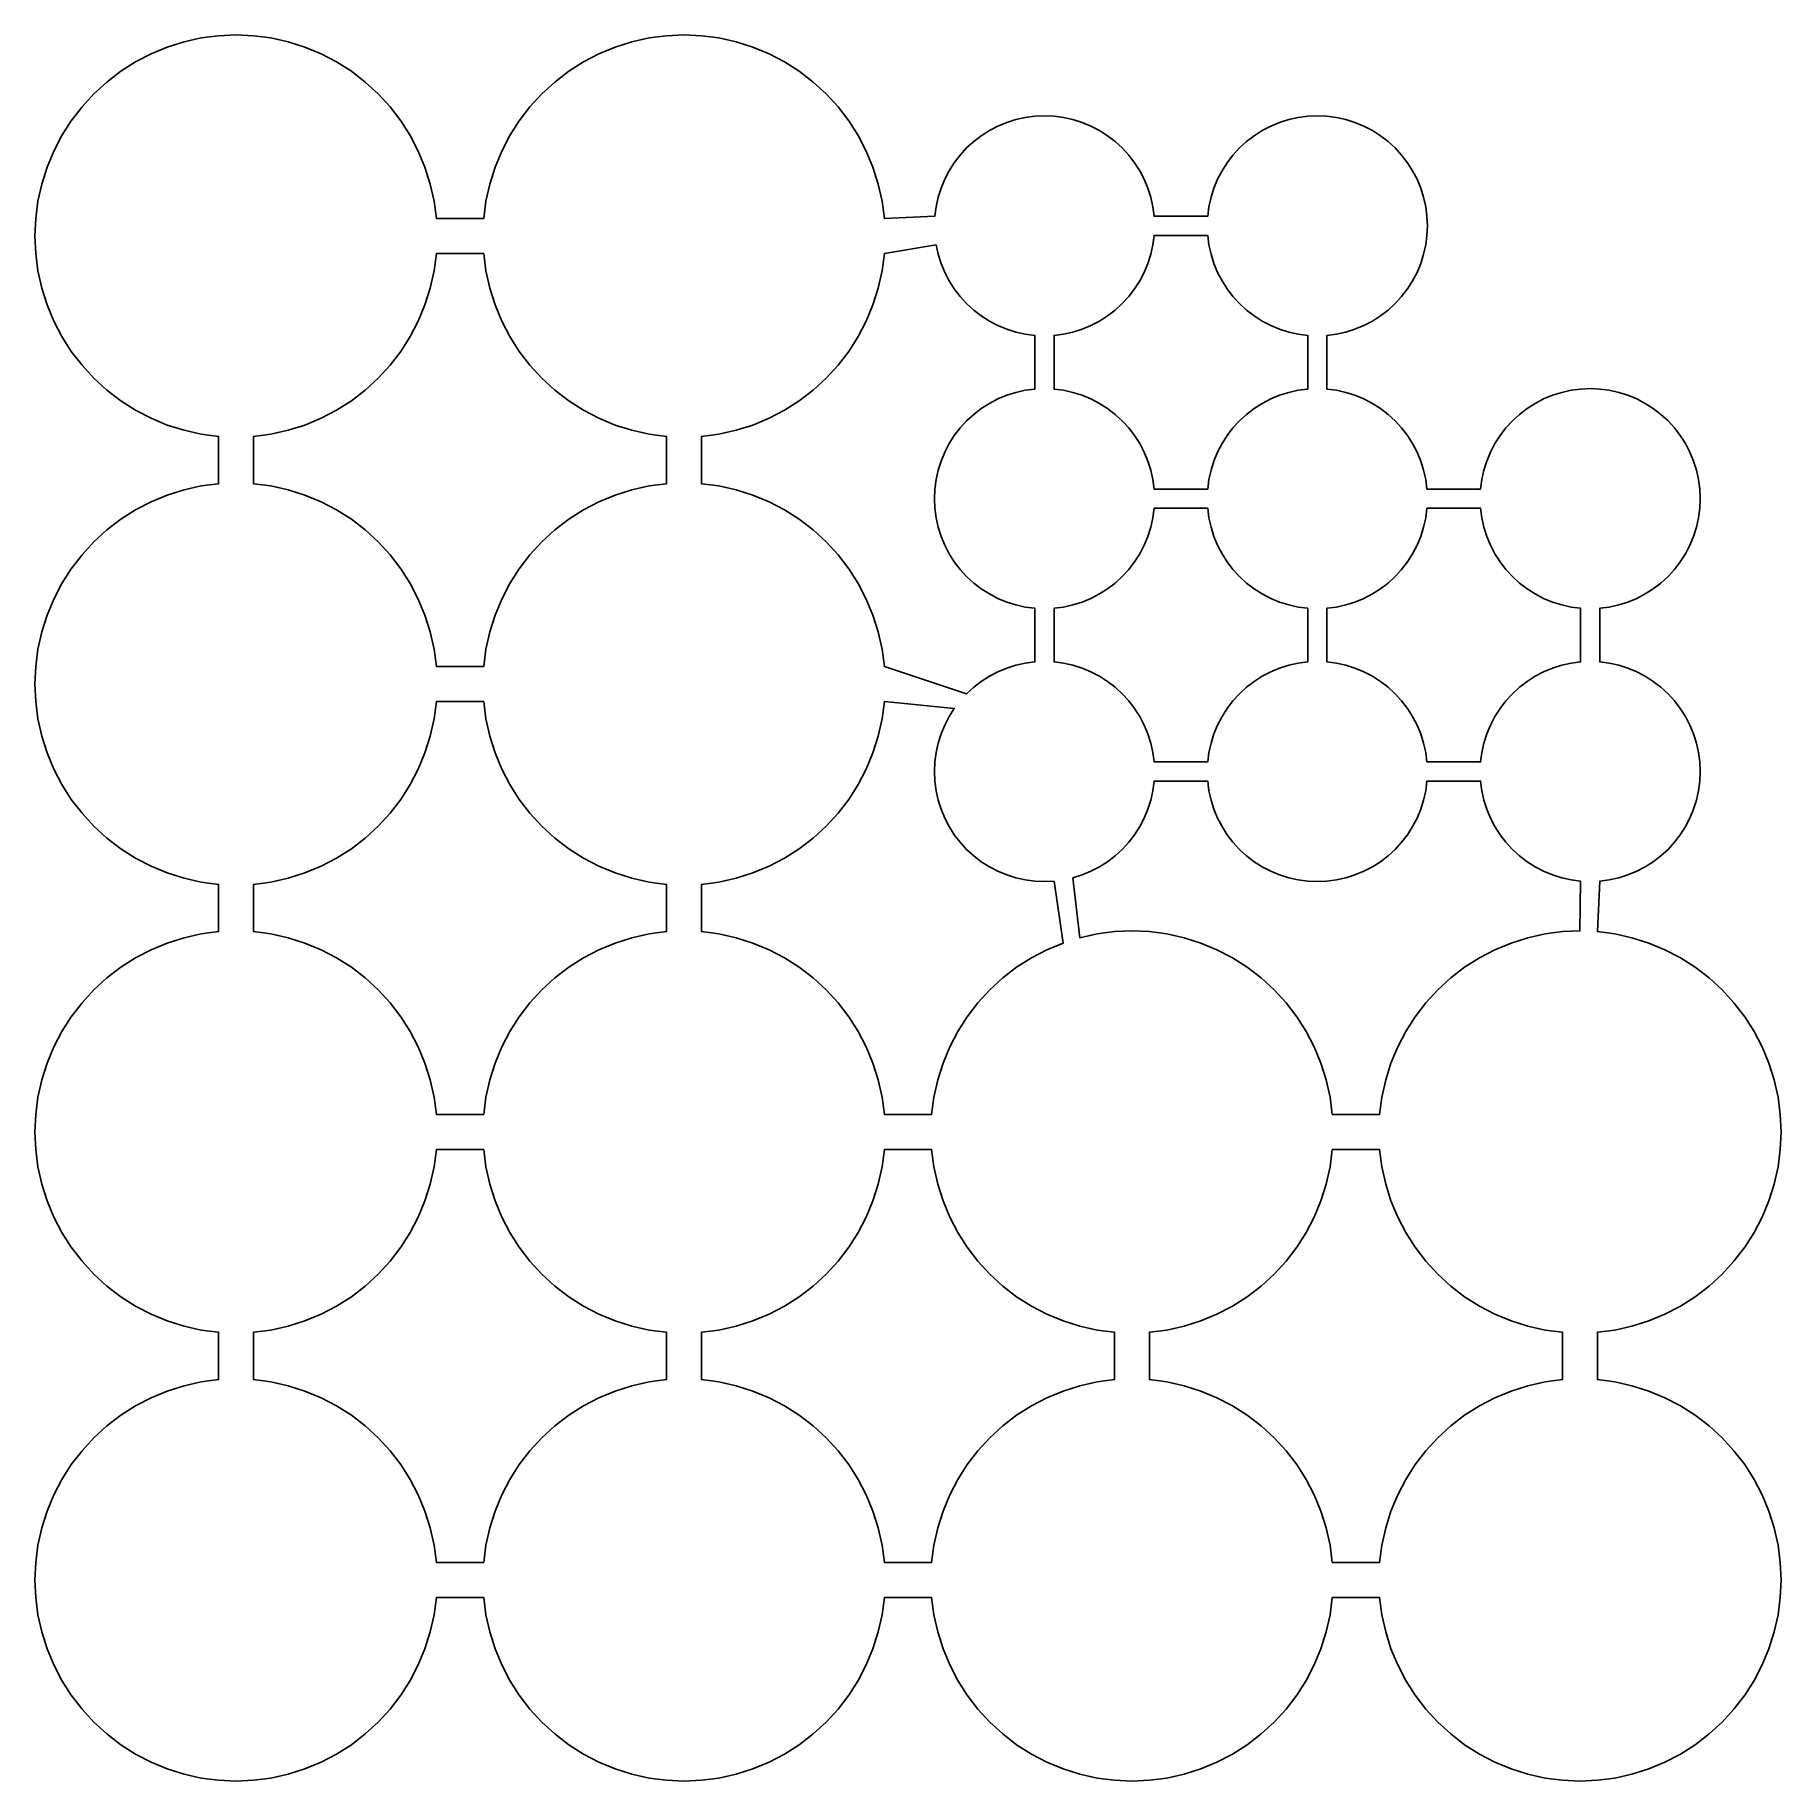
# Model space of a CAD drawing. Extents: x 4.9 to 102.5, y 4.9 to 102.5.
import ezdxf

# ---------------------------------------------------------------- set-up
doc = ezdxf.new("R2010")
doc.units = 0
doc.layers.add('outline', color=7, linetype='CONTINUOUS')

msp = doc.modelspace()

# ---------------------------------------------------------------- linework, layer by layer
at = {"layer": 'outline', "color": 5}
for points in [[(27.224566, 93.170379), (27.010783, 94.125349), (26.71586, 95.059857), (26.339799, 95.966496), (25.887891, 96.834682), (25.362958, 97.660182), (24.764647, 98.437351), (24.104599, 99.16231), (23.381052, 99.822357), (22.603883, 100.418904), (21.778383, 100.945601), (20.909138, 101.397509), (20.002147, 101.773571), (19.067991, 102.067082), (18.113022, 102.280865), (17.140061, 102.407512), (16.162866, 102.451609), (15.184614, 102.407512), (14.211652, 102.280865), (13.256683, 102.067082), (12.322527, 101.773571), (11.415536, 101.397509), (10.546291, 100.945601), (9.720791, 100.418904), (8.943622, 99.822357), (8.220075, 99.16231), (7.560028, 98.437351), (6.961716, 97.660182), (6.436783, 96.834682), (5.984875, 95.966496), (5.608461, 95.059857), (5.313539, 94.125349), (5.100108, 93.170379), (4.973461, 92.197771), (4.930775, 91.219165), (4.973461, 90.240913), (5.100108, 89.269363), (5.313539, 88.312982), (5.608461, 87.378826), (5.984875, 86.471835), (6.436783, 85.603649), (6.961716, 84.778149), (7.560028, 84.000979), (8.220075, 83.276374), (8.943622, 82.616327), (9.720791, 82.019427), (10.546291, 81.494493), (11.415536, 81.041174), (12.322527, 80.666171), (13.256683, 80.371249), (14.211652, 80.157818), (15.184614, 80.030818), (15.184614, 77.389218), (14.211652, 77.262571)], [(52.24286, 93.170379), (52.029076, 94.125349), (51.735565, 95.059857), (51.359504, 95.966496), (50.907596, 96.834682), (50.380899, 97.660182), (49.784352, 98.437351), (49.124304, 99.16231), (48.399346, 99.822357), (47.622177, 100.418904), (46.796677, 100.945601), (45.928491, 101.397509), (45.021852, 101.773571), (44.087696, 102.067082), (43.132727, 102.280865), (42.159766, 102.407512), (41.18116, 102.451609), (40.202907, 102.407512), (39.231357, 102.280865), (38.274977, 102.067082), (37.340821, 101.773571), (36.43383, 101.397509), (35.565644, 100.945601), (34.740496, 100.418904), (33.962974, 99.822357), (33.238369, 99.16231), (32.578321, 98.437351), (31.981421, 97.660182), (31.455077, 96.834682), (31.003169, 95.966496), (30.628166, 95.059857), (30.333244, 94.125349), (30.119813, 93.170379), (29.993166, 92.197771), (27.351213, 92.197771), (27.224566, 93.170379)], [(67.363973, 92.857818), (67.246851, 93.38134), (67.087043, 93.893926), (66.881726, 94.388874), (66.632312, 94.864065), (66.345504, 95.316326), (66.020596, 95.740718), (65.656529, 96.137593), (65.261065, 96.499896), (64.836673, 96.825157), (64.384765, 97.111612), (63.909221, 97.361026), (63.414626, 97.566343), (62.900629, 97.726504), (62.378165, 97.843626), (61.846176, 97.912418), (61.310307, 97.937112), (60.775496, 97.912418), (60.24386, 97.843626), (59.721396, 97.726504), (59.207399, 97.566343), (58.712804, 97.361026), (58.23726, 97.111612), (57.785351, 96.825157), (57.36096, 96.499896), (56.965496, 96.137593), (56.601429, 95.740718), (56.276168, 95.316326), (55.989712, 94.864065), (55.740299, 94.388874), (55.534982, 93.893926), (55.375174, 93.38134), (55.258051, 92.857818), (55.188907, 92.32724), (52.369507, 92.197771), (52.24286, 93.170379)], [(82.697459, 91.791018), (82.672765, 92.32724), (82.60362, 92.857818), (82.486498, 93.38134), (82.32669, 93.893926), (82.121373, 94.388874), (81.871959, 94.864065), (81.585504, 95.316326), (81.260242, 95.740718), (80.896176, 96.137593), (80.500712, 96.499896), (80.07632, 96.825157), (79.624412, 97.111612), (79.148867, 97.361026), (78.654273, 97.566343), (78.140276, 97.726504), (77.618165, 97.843626), (77.087587, 97.912418), (76.551365, 97.937112), (76.015495, 97.912418), (75.483506, 97.843626), (74.961043, 97.726504), (74.447045, 97.566343), (73.952451, 97.361026), (73.476906, 97.111612), (73.024998, 96.825157), (72.600607, 96.499896), (72.205143, 96.137593), (71.841429, 95.740718), (71.516168, 95.316326), (71.229359, 94.864065), (70.981357, 94.388874), (70.774629, 93.893926), (70.61482, 93.38134), (70.497698, 92.857818), (70.430318, 92.32724), (67.432765, 92.32724), (67.363973, 92.857818)], [(77.618165, 85.737352), (78.140276, 85.854474), (78.654273, 86.014282), (79.148867, 86.22101), (79.624412, 86.469013), (80.07632, 86.757232), (80.500712, 87.082493), (80.896176, 87.444796), (81.260242, 87.841671), (81.585504, 88.264651), (81.871959, 88.717971), (82.121373, 89.192104), (82.32669, 89.68811), (82.486498, 90.201049), (82.60362, 90.724571), (82.672765, 91.255149), (82.697459, 91.791018)], [(43.132727, 80.157818), (44.087696, 80.371249), (45.021852, 80.666171), (45.928491, 81.041174), (46.796677, 81.494493), (47.622177, 82.019427), (48.399346, 82.616327), (49.124304, 83.276374), (49.784352, 84.000979), (50.380899, 84.778149), (50.907596, 85.603649), (51.359504, 86.471835), (51.735565, 87.378826), (52.029076, 88.312982), (52.24286, 89.269363), (52.369507, 90.240913), (55.258051, 90.724571), (55.375174, 90.201049)], [(62.378165, 85.737352), (62.900629, 85.854474), (63.414626, 86.014282), (63.909221, 86.22101), (64.384765, 86.469013), (64.836673, 86.757232), (65.261065, 87.082493), (65.656529, 87.444796), (66.020596, 87.841671), (66.345504, 88.264651), (66.632312, 88.717971), (66.881726, 89.192104), (67.087043, 89.68811), (67.246851, 90.201049), (67.363973, 90.724571), (67.432765, 91.255149), (70.430318, 91.255149), (70.497698, 90.724571)], [(70.497698, 90.724571), (70.61482, 90.201049), (70.774629, 89.68811), (70.981357, 89.192104), (71.229359, 88.717971), (71.516168, 88.264651), (71.841429, 87.841671), (72.205143, 87.444796), (72.600607, 87.082493), (73.024998, 86.757232), (73.476906, 86.469013), (73.952451, 86.22101), (74.447045, 86.014282), (74.961043, 85.854474), (75.483506, 85.737352), (76.015495, 85.669971), (76.015495, 82.672771), (75.483506, 82.603627)], [(18.113022, 80.157818), (19.067991, 80.371249), (20.002147, 80.666171), (20.909138, 81.041174), (21.778383, 81.494493), (22.603883, 82.019427), (23.381052, 82.616327), (24.104599, 83.276374), (24.764647, 84.000979), (25.362958, 84.778149), (25.887891, 85.603649), (26.339799, 86.471835), (26.71586, 87.378826), (27.010783, 88.312982), (27.224566, 89.269363), (27.351213, 90.240913), (29.993166, 90.240913), (30.119813, 89.269363)], [(55.375174, 90.201049), (55.534982, 89.68811), (55.740299, 89.192104), (55.989712, 88.717971), (56.276168, 88.264651), (56.601429, 87.841671), (56.965496, 87.444796), (57.36096, 87.082493), (57.785351, 86.757232), (58.23726, 86.469013), (58.712804, 86.22101), (59.207399, 86.014282), (59.721396, 85.854474), (60.24386, 85.737352), (60.775496, 85.669971), (60.775496, 82.672771), (60.24386, 82.603627)], [(30.119813, 89.269363), (30.333244, 88.312982), (30.628166, 87.378826), (31.003169, 86.471835), (31.455077, 85.603649), (31.981421, 84.778149), (32.578321, 84.000979), (33.238369, 83.276374), (33.962974, 82.616327), (34.740496, 82.019427), (35.565644, 81.494493), (36.43383, 81.041174), (37.340821, 80.666171), (38.274977, 80.371249), (39.231357, 80.157818), (40.202907, 80.030818), (40.202907, 77.389218), (39.231357, 77.262571)], [(67.363973, 77.618171), (67.246851, 78.140282), (67.087043, 78.654279), (66.881726, 79.148874), (66.632312, 79.624418), (66.345504, 80.076327), (66.020596, 80.500718), (65.656529, 80.896182), (65.261065, 81.260249), (64.836673, 81.58551), (64.384765, 81.871966), (63.909221, 82.121379), (63.414626, 82.326696), (62.900629, 82.486504), (62.378165, 82.603627), (61.846176, 82.672771), (61.846176, 85.669971), (62.378165, 85.737352)], [(82.60362, 77.618171), (82.486498, 78.140282), (82.32669, 78.654279), (82.121373, 79.148874), (81.871959, 79.624418), (81.585504, 80.076327), (81.260242, 80.500718), (80.896176, 80.896182), (80.500712, 81.260249), (80.07632, 81.58551), (79.624412, 81.871966), (79.148867, 82.121379), (78.654273, 82.326696), (78.140276, 82.486504), (77.618165, 82.603627), (77.087587, 82.672771), (77.087587, 85.669971), (77.618165, 85.737352)], [(60.24386, 82.603627), (59.721396, 82.486504), (59.207399, 82.326696), (58.712804, 82.121379), (58.23726, 81.871966), (57.785351, 81.58551), (57.36096, 81.260249), (56.965496, 80.896182), (56.601429, 80.500718), (56.276168, 80.076327), (55.989712, 79.624418), (55.740299, 79.148874), (55.534982, 78.654279), (55.375174, 78.140282), (55.258051, 77.618171), (55.188907, 77.087593), (55.164213, 76.551371), (55.188907, 76.015502), (55.258051, 75.483513), (55.375174, 74.961049), (55.534982, 74.447052), (55.740299, 73.952457), (55.989712, 73.476913), (56.276168, 73.025005), (56.601429, 72.600613), (56.965496, 72.205149), (57.36096, 71.841435), (57.785351, 71.516174), (58.23726, 71.229366), (58.712804, 70.981363), (59.207399, 70.774635), (59.721396, 70.614827), (60.24386, 70.497705), (60.775496, 70.430324), (60.775496, 67.432771), (60.24386, 67.36398)], [(75.483506, 82.603627), (74.961043, 82.486504), (74.447045, 82.326696), (73.952451, 82.121379), (73.476906, 81.871966), (73.024998, 81.58551), (72.600607, 81.260249), (72.205143, 80.896182), (71.841429, 80.500718), (71.516168, 80.076327), (71.229359, 79.624418), (70.981357, 79.148874), (70.774629, 78.654279), (70.61482, 78.140282), (70.497698, 77.618171), (70.430318, 77.087593), (67.432765, 77.087593), (67.363973, 77.618171)], [(97.937106, 76.551371), (97.912411, 77.087593), (97.84362, 77.618171), (97.726498, 78.140282), (97.566336, 78.654279), (97.36102, 79.148874), (97.111606, 79.624418), (96.82515, 80.076327), (96.499889, 80.500718), (96.137586, 80.896182), (95.740711, 81.260249), (95.31632, 81.58551), (94.864059, 81.871966), (94.388867, 82.121379), (93.89392, 82.326696), (93.381334, 82.486504), (92.857812, 82.603627), (92.327234, 82.672771), (91.791012, 82.697465), (91.255142, 82.672771), (90.724564, 82.603627), (90.201042, 82.486504), (89.688103, 82.326696), (89.192098, 82.121379), (88.717964, 81.871966), (88.264645, 81.58551), (87.841664, 81.260249), (87.444789, 80.896182), (87.082487, 80.500718), (86.757226, 80.076327), (86.469006, 79.624418), (86.221003, 79.148874), (86.014276, 78.654279), (85.854467, 78.140282), (85.737345, 77.618171), (85.669965, 77.087593), (82.672765, 77.087593), (82.60362, 77.618171)], [(27.224566, 68.151027), (27.010783, 69.105996), (26.71586, 70.041563), (26.339799, 70.948202), (25.887891, 71.816388), (25.362958, 72.641888), (24.764647, 73.419057), (24.104599, 74.142605), (23.381052, 74.804063), (22.603883, 75.40061), (21.778383, 75.925896), (20.909138, 76.377805), (20.002147, 76.753866), (19.067991, 77.048788), (18.113022, 77.262571), (17.140061, 77.389218), (17.140061, 80.030818), (18.113022, 80.157818)], [(52.24286, 68.151027), (52.029076, 69.105996), (51.735565, 70.041563), (51.359504, 70.948202), (50.907596, 71.816388), (50.380899, 72.641888), (49.784352, 73.419057), (49.124304, 74.142605), (48.399346, 74.804063), (47.622177, 75.40061), (46.796677, 75.925896), (45.928491, 76.377805), (45.021852, 76.753866), (44.087696, 77.048788), (43.132727, 77.262571), (42.159766, 77.389218), (42.159766, 80.030818), (43.132727, 80.157818)], [(14.211652, 77.262571), (13.256683, 77.048788), (12.322527, 76.753866), (11.415536, 76.377805), (10.546291, 75.925896), (9.720791, 75.40061), (8.943622, 74.804063), (8.220075, 74.142605), (7.560028, 73.419057), (6.961716, 72.641888), (6.436783, 71.816388), (5.984875, 70.948202), (5.608461, 70.041563), (5.313539, 69.105996), (5.100108, 68.151027), (4.973461, 67.178066), (4.930775, 66.200871), (4.973461, 65.222619), (5.100108, 64.249658), (5.313539, 63.294688), (5.608461, 62.360533), (5.984875, 61.453541), (6.436783, 60.583944), (6.961716, 59.758797), (7.560028, 58.981274), (8.220075, 58.25808), (8.943622, 57.598033), (9.720791, 57.001133), (10.546291, 56.474788), (11.415536, 56.02288), (12.322527, 55.646466), (13.256683, 55.351544), (14.211652, 55.138113), (15.184614, 55.011466), (15.184614, 52.369513), (14.211652, 52.242866)], [(39.231357, 77.262571), (38.274977, 77.048788), (37.340821, 76.753866), (36.43383, 76.377805), (35.565644, 75.925896), (34.740496, 75.40061), (33.962974, 74.804063), (33.238369, 74.142605), (32.578321, 73.419057), (31.981421, 72.641888), (31.455077, 71.816388), (31.003169, 70.948202), (30.628166, 70.041563), (30.333244, 69.105996), (30.119813, 68.151027), (29.993166, 67.178066), (27.351213, 67.178066), (27.224566, 68.151027)], [(92.857812, 70.497705), (93.381334, 70.614827), (93.89392, 70.774635), (94.388867, 70.981363), (94.864059, 71.229366), (95.31632, 71.516174), (95.740711, 71.841435), (96.137586, 72.205149), (96.499889, 72.600613), (96.82515, 73.025005), (97.111606, 73.476913), (97.36102, 73.952457), (97.566336, 74.447052), (97.726498, 74.961049), (97.84362, 75.483513), (97.912411, 76.015502), (97.937106, 76.551371)], [(62.378165, 70.497705), (62.900629, 70.614827), (63.414626, 70.774635), (63.909221, 70.981363), (64.384765, 71.229366), (64.836673, 71.516174), (65.261065, 71.841435), (65.656529, 72.205149), (66.020596, 72.600613), (66.345504, 73.025005), (66.632312, 73.476913), (66.881726, 73.952457), (67.087043, 74.447052), (67.246851, 74.961049), (67.363973, 75.483513), (67.432765, 76.015502), (70.430318, 76.015502), (70.497698, 75.483513)], [(70.497698, 75.483513), (70.61482, 74.961049), (70.774629, 74.447052), (70.981357, 73.952457), (71.229359, 73.476913), (71.516168, 73.025005), (71.841429, 72.600613), (72.205143, 72.205149), (72.600607, 71.841435), (73.024998, 71.516174), (73.476906, 71.229366), (73.952451, 70.981363), (74.447045, 70.774635), (74.961043, 70.614827), (75.483506, 70.497705), (76.015495, 70.430324), (76.015495, 67.432771), (75.483506, 67.36398)], [(77.618165, 70.497705), (78.140276, 70.614827), (78.654273, 70.774635), (79.148867, 70.981363), (79.624412, 71.229366), (80.07632, 71.516174), (80.500712, 71.841435), (80.896176, 72.205149), (81.260242, 72.600613), (81.585504, 73.025005), (81.871959, 73.476913), (82.121373, 73.952457), (82.32669, 74.447052), (82.486498, 74.961049), (82.60362, 75.483513), (82.672765, 76.015502), (85.669965, 76.015502), (85.737345, 75.483513)], [(85.737345, 75.483513), (85.854467, 74.961049), (86.014276, 74.447052), (86.221003, 73.952457), (86.469006, 73.476913), (86.757226, 73.025005), (87.082487, 72.600613), (87.444789, 72.205149), (87.841664, 71.841435), (88.264645, 71.516174), (88.717964, 71.229366), (89.192098, 70.981363), (89.688103, 70.774635), (90.201042, 70.614827), (90.724564, 70.497705), (91.255142, 70.430324), (91.255142, 67.432771), (90.724564, 67.36398)], [(67.363973, 62.378172), (67.246851, 62.900635), (67.087043, 63.414633), (66.881726, 63.909227), (66.632312, 64.384771), (66.345504, 64.83668), (66.020596, 65.261071), (65.656529, 65.656535), (65.261065, 66.020602), (64.836673, 66.34551), (64.384765, 66.632319), (63.909221, 66.881733), (63.414626, 67.087049), (62.900629, 67.246858), (62.378165, 67.36398), (61.846176, 67.432771), (61.846176, 70.430324), (62.378165, 70.497705)], [(82.60362, 62.378172), (82.486498, 62.900635), (82.32669, 63.414633), (82.121373, 63.909227), (81.871959, 64.384771), (81.585504, 64.83668), (81.260242, 65.261071), (80.896176, 65.656535), (80.500712, 66.020602), (80.07632, 66.34551), (79.624412, 66.632319), (79.148867, 66.881733), (78.654273, 67.087049), (78.140276, 67.246858), (77.618165, 67.36398), (77.087587, 67.432771), (77.087587, 70.430324), (77.618165, 70.497705)], [(97.937106, 61.310313), (97.912411, 61.846183), (97.84362, 62.378172), (97.726498, 62.900635), (97.566336, 63.414633), (97.36102, 63.909227), (97.111606, 64.384771), (96.82515, 64.83668), (96.499889, 65.261071), (96.137586, 65.656535), (95.740711, 66.020602), (95.31632, 66.34551), (94.864059, 66.632319), (94.388867, 66.881733), (93.89392, 67.087049), (93.381334, 67.246858), (92.857812, 67.36398), (92.327234, 67.432771), (92.327234, 70.430324), (92.857812, 70.497705)], [(60.24386, 67.36398), (59.721396, 67.246858), (59.207399, 67.087049), (58.712804, 66.881733), (58.23726, 66.632319), (57.785351, 66.34551), (57.36096, 66.020602), (56.965496, 65.656535), (52.369507, 67.178066), (52.24286, 68.151027)], [(75.483506, 67.36398), (74.961043, 67.246858), (74.447045, 67.087049), (73.952451, 66.881733), (73.476906, 66.632319), (73.024998, 66.34551), (72.600607, 66.020602), (72.205143, 65.656535), (71.841429, 65.261071), (71.516168, 64.83668), (71.229359, 64.384771), (70.981357, 63.909227), (70.774629, 63.414633), (70.61482, 62.900635), (70.497698, 62.378172), (70.430318, 61.846183), (67.432765, 61.846183), (67.363973, 62.378172)], [(90.724564, 67.36398), (90.201042, 67.246858), (89.688103, 67.087049), (89.192098, 66.881733), (88.717964, 66.632319), (88.264645, 66.34551), (87.841664, 66.020602), (87.444789, 65.656535), (87.082487, 65.261071), (86.757226, 64.83668), (86.469006, 64.384771), (86.221003, 63.909227), (86.014276, 63.414633), (85.854467, 62.900635), (85.737345, 62.378172), (85.669965, 61.846183), (82.672765, 61.846183), (82.60362, 62.378172)], [(18.113022, 55.138113), (19.067991, 55.351544), (20.002147, 55.646466), (20.909138, 56.02288), (21.778383, 56.474788), (22.603883, 57.001133), (23.381052, 57.598033), (24.104599, 58.25808), (24.764647, 58.981274), (25.362958, 59.758797), (25.887891, 60.583944), (26.339799, 61.453541), (26.71586, 62.360533), (27.010783, 63.294688), (27.224566, 64.249658), (27.351213, 65.222619), (29.993166, 65.222619), (30.119813, 64.249658)], [(43.132727, 55.138113), (44.087696, 55.351544), (45.021852, 55.646466), (45.928491, 56.02288), (46.796677, 56.474788), (47.622177, 57.001133), (48.399346, 57.598033), (49.124304, 58.25808), (49.784352, 58.981274), (50.380899, 59.758797), (50.907596, 60.583944), (51.359504, 61.453541), (51.735565, 62.360533), (52.029076, 63.294688), (52.24286, 64.249658), (52.369507, 65.222619), (56.276168, 64.83668), (55.989712, 64.384771)], [(55.989712, 64.384771), (55.740299, 63.909227), (55.534982, 63.414633), (55.375174, 62.900635), (55.258051, 62.378172), (55.188907, 61.846183), (55.164213, 61.310313), (55.188907, 60.775502), (55.258051, 60.243866), (55.375174, 59.721402), (55.534982, 59.207405), (55.740299, 58.712811), (55.989712, 58.237266), (56.276168, 57.785358), (56.601429, 57.360966), (56.965496, 56.965502), (57.36096, 56.601436), (57.785351, 56.276174), (58.23726, 55.989719), (58.712804, 55.740305), (59.207399, 55.534988), (59.721396, 55.37518), (60.24386, 55.258058), (60.775496, 55.188913), (61.310307, 55.164219), (61.846176, 55.188913), (62.360526, 51.735572), (61.453535, 51.359511)], [(30.119813, 64.249658), (30.333244, 63.294688), (30.628166, 62.360533), (31.003169, 61.453541), (31.455077, 60.583944), (31.981421, 59.758797), (32.578321, 58.981274), (33.238369, 58.25808), (33.962974, 57.598033), (34.740496, 57.001133), (35.565644, 56.474788), (36.43383, 56.02288), (37.340821, 55.646466), (38.274977, 55.351544), (39.231357, 55.138113), (40.202907, 55.011466), (40.202907, 52.369513), (39.231357, 52.242866)], [(63.414626, 55.534988), (63.909221, 55.740305), (64.384765, 55.989719), (64.836673, 56.276174), (65.261065, 56.601436), (65.656529, 56.965502), (66.020596, 57.360966), (66.345504, 57.785358), (66.632312, 58.237266), (66.881726, 58.712811), (67.087043, 59.207405), (67.246851, 59.721402), (67.363973, 60.243866), (67.432765, 60.775502), (70.430318, 60.775502), (70.497698, 60.243866)], [(70.497698, 60.243866), (70.61482, 59.721402), (70.774629, 59.207405), (70.981357, 58.712811), (71.229359, 58.237266), (71.516168, 57.785358), (71.841429, 57.360966), (72.205143, 56.965502), (72.600607, 56.601436), (73.024998, 56.276174), (73.476906, 55.989719), (73.952451, 55.740305), (74.447045, 55.534988), (74.961043, 55.37518), (75.483506, 55.258058), (76.015495, 55.188913), (76.551365, 55.164219), (77.087587, 55.188913), (77.618165, 55.258058), (78.140276, 55.37518), (78.654273, 55.534988), (79.148867, 55.740305), (79.624412, 55.989719), (80.07632, 56.276174), (80.500712, 56.601436), (80.896176, 56.965502), (81.260242, 57.360966), (81.585504, 57.785358), (81.871959, 58.237266), (82.121373, 58.712811), (82.32669, 59.207405), (82.486498, 59.721402), (82.60362, 60.243866), (82.672765, 60.775502), (85.669965, 60.775502), (85.737345, 60.243866)], [(92.857812, 55.258058), (93.381334, 55.37518), (93.89392, 55.534988), (94.388867, 55.740305), (94.864059, 55.989719), (95.31632, 56.276174), (95.740711, 56.601436), (96.137586, 56.965502), (96.499889, 57.360966), (96.82515, 57.785358), (97.111606, 58.237266), (97.36102, 58.712811), (97.566336, 59.207405), (97.726498, 59.721402), (97.84362, 60.243866), (97.912411, 60.775502), (97.937106, 61.310313)], [(85.737345, 60.243866), (85.854467, 59.721402), (86.014276, 59.207405), (86.221003, 58.712811), (86.469006, 58.237266), (86.757226, 57.785358), (87.082487, 57.360966), (87.444789, 56.965502), (87.841664, 56.601436), (88.264645, 56.276174), (88.717964, 55.989719), (89.192098, 55.740305), (89.688103, 55.534988), (90.201042, 55.37518), (90.724564, 55.258058), (91.255142, 55.188913), (91.219159, 52.413611), (90.240906, 52.369513)], [(27.224566, 43.132733), (27.010783, 44.087703), (26.71586, 45.021858), (26.339799, 45.928497), (25.887891, 46.796683), (25.362958, 47.622183), (24.764647, 48.399352), (24.104599, 49.124311), (23.381052, 49.784358), (22.603883, 50.380905), (21.778383, 50.907602), (20.909138, 51.359511), (20.002147, 51.735572), (19.067991, 52.029083), (18.113022, 52.242866), (17.140061, 52.369513), (17.140061, 55.011466), (18.113022, 55.138113)], [(52.24286, 43.132733), (52.029076, 44.087703), (51.735565, 45.021858), (51.359504, 45.928497), (50.907596, 46.796683), (50.380899, 47.622183), (49.784352, 48.399352), (49.124304, 49.124311), (48.399346, 49.784358), (47.622177, 50.380905), (46.796677, 50.907602), (45.928491, 51.359511), (45.021852, 51.735572), (44.087696, 52.029083), (43.132727, 52.242866), (42.159766, 52.369513), (42.159766, 55.011466), (43.132727, 55.138113)], [(77.262565, 43.132733), (77.048781, 44.087703), (76.753859, 45.021858), (76.377798, 45.928497), (75.92589, 46.796683), (75.400604, 47.622183), (74.804056, 48.399352), (74.142598, 49.124311), (73.419051, 49.784358), (72.641882, 50.380905), (71.816382, 50.907602), (70.948195, 51.359511), (70.041557, 51.735572), (69.10599, 52.029083), (68.151021, 52.242866), (67.178059, 52.369513), (66.200865, 52.413611), (65.222612, 52.369513), (64.249651, 52.242866), (63.294682, 52.029083), (62.900629, 55.37518), (63.414626, 55.534988)], [(102.451603, 41.181167), (102.407506, 42.159772), (102.280859, 43.132733), (102.067075, 44.087703), (101.773564, 45.021858), (101.397503, 45.928497), (100.945595, 46.796683), (100.418897, 47.622183), (99.82235, 48.399352), (99.162303, 49.124311), (98.437345, 49.784358), (97.660175, 50.380905), (96.834675, 50.907602), (95.966489, 51.359511), (95.05985, 51.735572), (94.125342, 52.029083), (93.170373, 52.242866), (92.197764, 52.369513), (92.327234, 55.188913), (92.857812, 55.258058)], [(14.211652, 52.242866), (13.256683, 52.029083), (12.322527, 51.735572), (11.415536, 51.359511), (10.546291, 50.907602), (9.720791, 50.380905), (8.943622, 49.784358), (8.220075, 49.124311), (7.560028, 48.399352), (6.961716, 47.622183), (6.436783, 46.796683), (5.984875, 45.928497), (5.608461, 45.021858), (5.313539, 44.087703), (5.100108, 43.132733), (4.973461, 42.159772), (4.930775, 41.181167), (4.973461, 40.202914), (5.100108, 39.231364), (5.313539, 38.274983), (5.608461, 37.340828), (5.984875, 36.433836), (6.436783, 35.56565), (6.961716, 34.740503), (7.560028, 33.962981), (8.220075, 33.238375), (8.943622, 32.578328), (9.720791, 31.981428), (10.546291, 31.455083), (11.415536, 31.003175), (12.322527, 30.628172), (13.256683, 30.33325), (14.211652, 30.11982), (15.184614, 29.993172), (15.184614, 27.35122), (14.211652, 27.224572)], [(39.231357, 52.242866), (38.274977, 52.029083), (37.340821, 51.735572), (36.43383, 51.359511), (35.565644, 50.907602), (34.740496, 50.380905), (33.962974, 49.784358), (33.238369, 49.124311), (32.578321, 48.399352), (31.981421, 47.622183), (31.455077, 46.796683), (31.003169, 45.928497), (30.628166, 45.021858), (30.333244, 44.087703), (30.119813, 43.132733), (29.993166, 42.159772), (27.351213, 42.159772), (27.224566, 43.132733)], [(90.240906, 52.369513), (89.269356, 52.242866), (88.312976, 52.029083), (87.37882, 51.735572), (86.471828, 51.359511), (85.603642, 50.907602), (84.778142, 50.380905), (84.000973, 49.784358), (83.276367, 49.124311), (82.61632, 48.399352), (82.01942, 47.622183), (81.494487, 46.796683), (81.041167, 45.928497), (80.666165, 45.021858), (80.371242, 44.087703), (80.157812, 43.132733), (80.030812, 42.159772), (77.389212, 42.159772), (77.262565, 43.132733)], [(61.453535, 51.359511), (60.583937, 50.907602), (59.75879, 50.380905), (58.981268, 49.784358), (58.258074, 49.124311), (57.598026, 48.399352), (57.001126, 47.622183), (56.474782, 46.796683), (56.022874, 45.928497), (55.64646, 45.021858), (55.351538, 44.087703), (55.138107, 43.132733), (55.01146, 42.159772), (52.369507, 42.159772), (52.24286, 43.132733)], [(93.170373, 30.11982), (94.125342, 30.33325), (95.05985, 30.628172), (95.966489, 31.003175), (96.834675, 31.455083), (97.660175, 31.981428), (98.437345, 32.578328), (99.162303, 33.238375), (99.82235, 33.962981), (100.418897, 34.740503), (100.945595, 35.56565), (101.397503, 36.433836), (101.773564, 37.340828), (102.067075, 38.274983), (102.280859, 39.231364), (102.407506, 40.202914), (102.451603, 41.181167)], [(18.113022, 30.11982), (19.067991, 30.33325), (20.002147, 30.628172), (20.909138, 31.003175), (21.778383, 31.455083), (22.603883, 31.981428), (23.381052, 32.578328), (24.104599, 33.238375), (24.764647, 33.962981), (25.362958, 34.740503), (25.887891, 35.56565), (26.339799, 36.433836), (26.71586, 37.340828), (27.010783, 38.274983), (27.224566, 39.231364), (27.351213, 40.202914), (29.993166, 40.202914), (30.119813, 39.231364)], [(43.132727, 30.11982), (44.087696, 30.33325), (45.021852, 30.628172), (45.928491, 31.003175), (46.796677, 31.455083), (47.622177, 31.981428), (48.399346, 32.578328), (49.124304, 33.238375), (49.784352, 33.962981), (50.380899, 34.740503), (50.907596, 35.56565), (51.359504, 36.433836), (51.735565, 37.340828), (52.029076, 38.274983), (52.24286, 39.231364), (52.369507, 40.202914), (55.01146, 40.202914), (55.138107, 39.231364)], [(68.151021, 30.11982), (69.10599, 30.33325), (70.041557, 30.628172), (70.948195, 31.003175), (71.816382, 31.455083), (72.641882, 31.981428), (73.419051, 32.578328), (74.142598, 33.238375), (74.804056, 33.962981), (75.400604, 34.740503), (75.92589, 35.56565), (76.377798, 36.433836), (76.753859, 37.340828), (77.048781, 38.274983), (77.262565, 39.231364), (77.389212, 40.202914), (80.030812, 40.202914), (80.157812, 39.231364)], [(30.119813, 39.231364), (30.333244, 38.274983), (30.628166, 37.340828), (31.003169, 36.433836), (31.455077, 35.56565), (31.981421, 34.740503), (32.578321, 33.962981), (33.238369, 33.238375), (33.962974, 32.578328), (34.740496, 31.981428), (35.565644, 31.455083), (36.43383, 31.003175), (37.340821, 30.628172), (38.274977, 30.33325), (39.231357, 30.11982), (40.202907, 29.993172), (40.202907, 27.35122), (39.231357, 27.224572)], [(55.138107, 39.231364), (55.351538, 38.274983), (55.64646, 37.340828), (56.022874, 36.433836), (56.474782, 35.56565), (57.001126, 34.740503), (57.598026, 33.962981), (58.258074, 33.238375), (58.981268, 32.578328), (59.75879, 31.981428), (60.583937, 31.455083), (61.453535, 31.003175), (62.360526, 30.628172), (63.294682, 30.33325), (64.249651, 30.11982), (65.222612, 29.993172), (65.222612, 27.35122), (64.249651, 27.224572)], [(80.157812, 39.231364), (80.371242, 38.274983), (80.666165, 37.340828), (81.041167, 36.433836), (81.494487, 35.56565), (82.01942, 34.740503), (82.61632, 33.962981), (83.276367, 33.238375), (84.000973, 32.578328), (84.778142, 31.981428), (85.603642, 31.455083), (86.471828, 31.003175), (87.37882, 30.628172), (88.312976, 30.33325), (89.269356, 30.11982), (90.240906, 29.993172), (90.240906, 27.35122), (89.269356, 27.224572)], [(27.224566, 18.113028), (27.010783, 19.067998), (26.71586, 20.002153), (26.339799, 20.909145), (25.887891, 21.778389), (25.362958, 22.603889), (24.764647, 23.381059), (24.104599, 24.104606), (23.381052, 24.764653), (22.603883, 25.362964), (21.778383, 25.887897), (20.909138, 26.339806), (20.002147, 26.715867), (19.067991, 27.010789), (18.113022, 27.224572), (17.140061, 27.35122), (17.140061, 29.993172), (18.113022, 30.11982)], [(52.24286, 18.113028), (52.029076, 19.067998), (51.735565, 20.002153), (51.359504, 20.909145), (50.907596, 21.778389), (50.380899, 22.603889), (49.784352, 23.381059), (49.124304, 24.104606), (48.399346, 24.764653), (47.622177, 25.362964), (46.796677, 25.887897), (45.928491, 26.339806), (45.021852, 26.715867), (44.087696, 27.010789), (43.132727, 27.224572), (42.159766, 27.35122), (42.159766, 29.993172), (43.132727, 30.11982)], [(77.262565, 18.113028), (77.048781, 19.067998), (76.753859, 20.002153), (76.377798, 20.909145), (75.92589, 21.778389), (75.400604, 22.603889), (74.804056, 23.381059), (74.142598, 24.104606), (73.419051, 24.764653), (72.641882, 25.362964), (71.816382, 25.887897), (70.948195, 26.339806), (70.041557, 26.715867), (69.10599, 27.010789), (68.151021, 27.224572), (67.178059, 27.35122), (67.178059, 29.993172), (68.151021, 30.11982)], [(102.451603, 16.162873), (102.407506, 17.140067), (102.280859, 18.113028), (102.067075, 19.067998), (101.773564, 20.002153), (101.397503, 20.909145), (100.945595, 21.778389), (100.418897, 22.603889), (99.82235, 23.381059), (99.162303, 24.104606), (98.437345, 24.764653), (97.660175, 25.362964), (96.834675, 25.887897), (95.966489, 26.339806), (95.05985, 26.715867), (94.125342, 27.010789), (93.170373, 27.224572), (92.197764, 27.35122), (92.197764, 29.993172), (93.170373, 30.11982)], [(14.211652, 27.224572), (13.256683, 27.010789), (12.322527, 26.715867), (11.415536, 26.339806), (10.546291, 25.887897), (9.720791, 25.362964), (8.943622, 24.764653), (8.220075, 24.104606), (7.560028, 23.381059), (6.961716, 22.603889), (6.436783, 21.778389), (5.984875, 20.909145), (5.608461, 20.002153), (5.313539, 19.067998), (5.100108, 18.113028), (4.973461, 17.140067), (4.930775, 16.162873), (4.973461, 15.18462), (5.100108, 14.211659), (5.313539, 13.256689), (5.608461, 12.322534), (5.984875, 11.415542), (6.436783, 10.546298), (6.961716, 9.720798), (7.560028, 8.943628), (8.220075, 8.220081), (8.943622, 7.560034), (9.720791, 6.961723), (10.546291, 6.43679), (11.415536, 5.984881), (12.322527, 5.608467), (13.256683, 5.313545), (14.211652, 5.100115), (15.184614, 4.973467), (16.162866, 4.930781), (17.140061, 4.973467), (18.113022, 5.100115), (19.067991, 5.313545), (20.002147, 5.608467), (20.909138, 5.984881), (21.778383, 6.43679), (22.603883, 6.961723), (23.381052, 7.560034), (24.104599, 8.220081), (24.764647, 8.943628), (25.362958, 9.720798), (25.887891, 10.546298), (26.339799, 11.415542), (26.71586, 12.322534), (27.010783, 13.256689), (27.224566, 14.211659), (27.351213, 15.18462), (29.993166, 15.18462), (30.119813, 14.211659)], [(39.231357, 27.224572), (38.274977, 27.010789), (37.340821, 26.715867), (36.43383, 26.339806), (35.565644, 25.887897), (34.740496, 25.362964), (33.962974, 24.764653), (33.238369, 24.104606), (32.578321, 23.381059), (31.981421, 22.603889), (31.455077, 21.778389), (31.003169, 20.909145), (30.628166, 20.002153), (30.333244, 19.067998), (30.119813, 18.113028), (29.993166, 17.140067), (27.351213, 17.140067), (27.224566, 18.113028)], [(64.249651, 27.224572), (63.294682, 27.010789), (62.360526, 26.715867), (61.453535, 26.339806), (60.583937, 25.887897), (59.75879, 25.362964), (58.981268, 24.764653), (58.258074, 24.104606), (57.598026, 23.381059), (57.001126, 22.603889), (56.474782, 21.778389), (56.022874, 20.909145), (55.64646, 20.002153), (55.351538, 19.067998), (55.138107, 18.113028), (55.01146, 17.140067), (52.369507, 17.140067), (52.24286, 18.113028)], [(89.269356, 27.224572), (88.312976, 27.010789), (87.37882, 26.715867), (86.471828, 26.339806), (85.603642, 25.887897), (84.778142, 25.362964), (84.000973, 24.764653), (83.276367, 24.104606), (82.61632, 23.381059), (82.01942, 22.603889), (81.494487, 21.778389), (81.041167, 20.909145), (80.666165, 20.002153), (80.371242, 19.067998), (80.157812, 18.113028), (80.030812, 17.140067), (77.389212, 17.140067), (77.262565, 18.113028)], [(80.157812, 14.211659), (80.371242, 13.256689), (80.666165, 12.322534), (81.041167, 11.415542), (81.494487, 10.546298), (82.01942, 9.720798), (82.61632, 8.943628), (83.276367, 8.220081), (84.000973, 7.560034), (84.778142, 6.961723), (85.603642, 6.43679), (86.471828, 5.984881), (87.37882, 5.608467), (88.312976, 5.313545), (89.269356, 5.100115), (90.240906, 4.973467), (91.219159, 4.930781), (92.197764, 4.973467), (93.170373, 5.100115), (94.125342, 5.313545), (95.05985, 5.608467), (95.966489, 5.984881), (96.834675, 6.43679), (97.660175, 6.961723), (98.437345, 7.560034), (99.162303, 8.220081), (99.82235, 8.943628), (100.418897, 9.720798), (100.945595, 10.546298), (101.397503, 11.415542), (101.773564, 12.322534), (102.067075, 13.256689), (102.280859, 14.211659), (102.407506, 15.18462), (102.451603, 16.162873)], [(30.119813, 14.211659), (30.333244, 13.256689), (30.628166, 12.322534), (31.003169, 11.415542), (31.455077, 10.546298), (31.981421, 9.720798), (32.578321, 8.943628), (33.238369, 8.220081), (33.962974, 7.560034), (34.740496, 6.961723), (35.565644, 6.43679), (36.43383, 5.984881), (37.340821, 5.608467), (38.274977, 5.313545), (39.231357, 5.100115), (40.202907, 4.973467), (41.18116, 4.930781), (42.159766, 4.973467), (43.132727, 5.100115), (44.087696, 5.313545), (45.021852, 5.608467), (45.928491, 5.984881), (46.796677, 6.43679), (47.622177, 6.961723), (48.399346, 7.560034), (49.124304, 8.220081), (49.784352, 8.943628), (50.380899, 9.720798), (50.907596, 10.546298), (51.359504, 11.415542), (51.735565, 12.322534), (52.029076, 13.256689), (52.24286, 14.211659), (52.369507, 15.18462), (55.01146, 15.18462), (55.138107, 14.211659)], [(55.138107, 14.211659), (55.351538, 13.256689), (55.64646, 12.322534), (56.022874, 11.415542), (56.474782, 10.546298), (57.001126, 9.720798), (57.598026, 8.943628), (58.258074, 8.220081), (58.981268, 7.560034), (59.75879, 6.961723), (60.583937, 6.43679), (61.453535, 5.984881), (62.360526, 5.608467), (63.294682, 5.313545), (64.249651, 5.100115), (65.222612, 4.973467), (66.200865, 4.930781), (67.178059, 4.973467), (68.151021, 5.100115), (69.10599, 5.313545), (70.041557, 5.608467), (70.948195, 5.984881), (71.816382, 6.43679), (72.641882, 6.961723), (73.419051, 7.560034), (74.142598, 8.220081), (74.804056, 8.943628), (75.400604, 9.720798), (75.92589, 10.546298), (76.377798, 11.415542), (76.753859, 12.322534), (77.048781, 13.256689), (77.262565, 14.211659), (77.389212, 15.18462), (80.030812, 15.18462), (80.157812, 14.211659)]]:
    msp.add_lwpolyline(points, dxfattribs=at)

doc.saveas('drawing.dxf')
